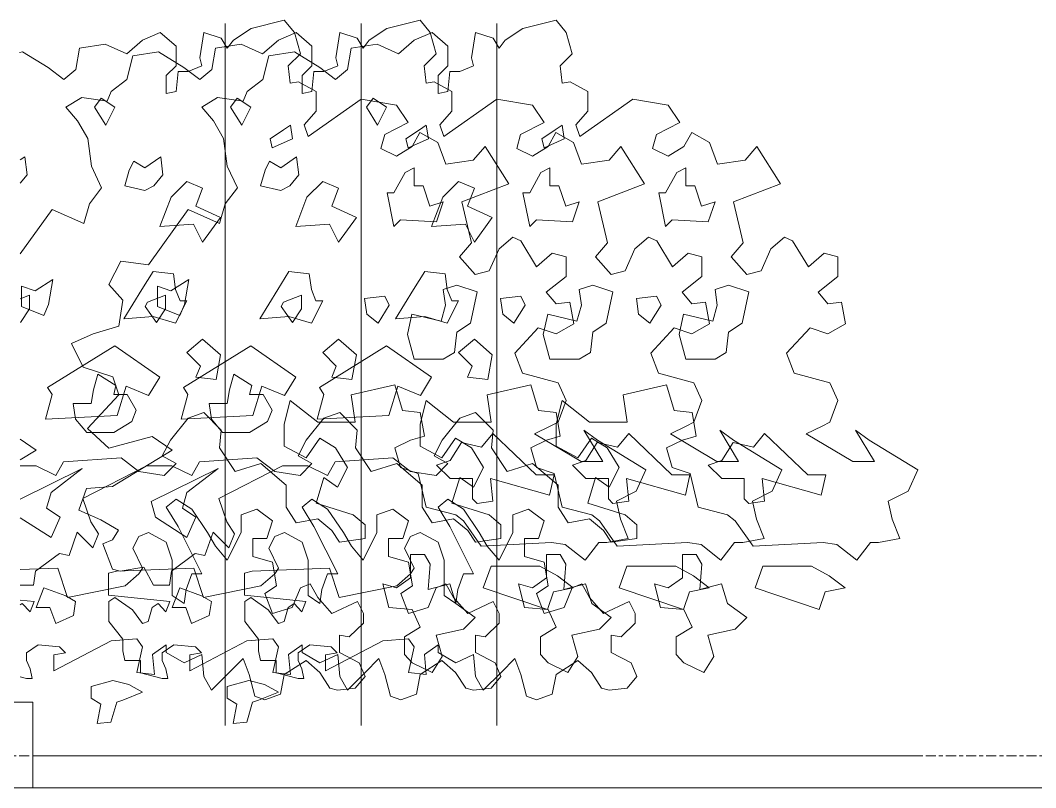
# Model space of a CAD drawing. Header units: millimetres. Extents: x -10599 to 108788, y -9455 to 93550.
# Drawn here: x 58443 to 60043, y 18550 to 19759 of the extents above; entities that cross this region are included whole.
import ezdxf

# ---------------------------------------------------------------- set-up
doc = ezdxf.new("R2010")
doc.units = ezdxf.units.MM
doc.linetypes.add('Centre', pattern=[31.75, 6.35, -4.7625, 15.875, -4.7625])
for name, color, linetype, lineweight in [('G-IMPT', 8, 'Continuous', 5), ('L-SITE', 91, 'Continuous', 5), ('NET THAY 1', 41, 'Continuous', 5), ('NET-THAY', 2, 'Continuous', 9), ('TRUC', 225, 'Continuous', 5)]:
    doc.layers.add(name, color=color, linetype=linetype, lineweight=lineweight)

# ---------------------------------------------------------------- blocks, each defined once
blk = doc.blocks.new('Railing - Railing-1506754-MẶT ĐỨNG 1-14')
at = {"layer": 'NET THAY 1'}
for p, q in [((41000.5, 18685), (58462.4, 18685)), ((58462.4, 18685), (58462.4, 18550))]:
    blk.add_line(p, q, dxfattribs=at)
blk = doc.blocks.new('CAY XANH 1 - new block_dwg_110_植栽_中_高木 - 落葉1_φ4000_H5500-1445069-IDEA-4th Storey - Detail-V121-MẶT ĐỨNG 1-14')
at = {"layer": 'G-IMPT'}
for p, q in [((58524.9, 18600), (58705.1, 18600)), ((58533.2, 18600), (58668.8, 18600)), ((58575.1, 18600), (58666.4, 18600)), ((58669, 18600), (58726.7, 18600)), ((58708, 18600), (58767, 18600)), ((58718.4, 18600), (58846.4, 18600)), ((58852, 18600), (58905.7, 18600)), ((58971.6, 18600), (58874.1, 18600)), ((59281.8, 18600), (59317.5, 18600)), ((59839.7, 18600), (59296.7, 18600)), ((59481.7, 18600), (59380.1, 18600)), ((59490, 18600), (59404.7, 18600)), ((59563, 18600), (59450.6, 18600)), ((59623.5, 18600), (59497.7, 18600)), ((59797.3, 18600), (59549.5, 18600)), ((59816.9, 18600), (59593.5, 18600)), ((59860.4, 18600), (59713.3, 18600))]:
    blk.add_line(p, q, dxfattribs=at)
at = {"layer": 'G-IMPT', "flags": 128}
for points in [[(58533.4, 18600), (58708.9, 18600), (58825.1, 18600), (58878.6, 18600)], [(58545.6, 18600), (58672.4, 18600), (58781.2, 18600), (58911.5, 18600), (59053.4, 18600), (58990.7, 18600), (58891.7, 18600), (58745.3, 18600)], [(58685, 18600), (58799, 18600), (58726.4, 18600), (58698.4, 18600), (58630.4, 18600)], [(58631.1, 18600), (58829.1, 18600), (58924.7, 18600), (59053.4, 18600), (59195.2, 18600), (59193.6, 18600)], [(58645.6, 18600), (58799, 18600), (58753.1, 18600)], [(58670.1, 18600), (58778.2, 18600), (58834.2, 18600)], [(58799, 18600), (58979.2, 18600), (58777.9, 18600), (58671, 18600)], [(58914.4, 18600), (58970.5, 18600), (59012.2, 18600), (58946.2, 18600), (58863.7, 18600), (58810.9, 18600), (58729.6, 18600)], [(58882.2, 18600), (58920.6, 18600), (58946.2, 18600), (58799, 18600)], [(58904.6, 18600), (58959.7, 18600), (58991.6, 18600)], [(58966.5, 18600), (59041.8, 18600), (58979.2, 18600), (58905.1, 18600)], [(59012.2, 18600), (59096.3, 18600), (58979.2, 18600)], [(58989.2, 18600), (59068.2, 18600), (59195.2, 18600), (59096.3, 18600)], [(59036.9, 18600), (59058.3, 18600), (59064.9, 18600), (59068.2, 18600)], [(59087.6, 18600), (59125.9, 18600), (59122.7, 18600), (59041.8, 18600)], [(59092.7, 18600), (59134.7, 18600), (59205.1, 18600), (59276.5, 18600)], [(59122.7, 18600), (59193.6, 18600), (59210.1, 18600), (59208.4, 18600)], [(59220.8, 18600), (59253.8, 18600), (59250.5, 18600), (59212.6, 18600), (59138.3, 18600)], [(59845.1, 18600), (59703.3, 18600), (59599.3, 18600), (59454.2, 18600), (59195.2, 18600), (59191.9, 18600), (59205.1, 18600), (59191.9, 18600)], [(59193.6, 18600), (59270.4, 18600), (59295.2, 18600), (59290.8, 18600)], [(59652.4, 18600), (59537.4, 18600), (59404.7, 18600), (59323.9, 18600), (59195.2, 18600), (59297.5, 18600), (59285.1, 18600)], [(59198.5, 18600), (59311.9, 18600), (59490, 18600), (59552.4, 18600)], [(59365.5, 18600), (59285.1, 18600), (59278.5, 18600), (59250.5, 18600)], [(59349, 18600), (59276.5, 18600), (59270.4, 18600)], [(59820.5, 18600), (59660.9, 18600), (59444.3, 18600), (59297.5, 18600)], [(59416.1, 18600), (59380.1, 18600), (59317.5, 18600)], [(59732.2, 18600), (59555.1, 18600), (59323.9, 18600), (59551.9, 18600), (59655.8, 18600), (59827.9, 18600)], [(59376.6, 18600), (59368.9, 18600), (59349, 18600), (59410.1, 18600), (59467.8, 18600)], [(59677.1, 18600), (59594.5, 18600), (59507.4, 18600), (59365.5, 18600), (59424.9, 18600)], [(59744.9, 18600), (59625.7, 18600), (59508.6, 18600), (59444.3, 18600)], [(59710.7, 18600), (59454.2, 18600), (59611.3, 18600)], [(59709.5, 18600), (59611.3, 18600), (59702, 18600), (59856, 18600)]]:
    blk.add_lwpolyline(points, dxfattribs=at)
blk = doc.blocks.new('CAY XANH 1 - new block_dwg-V122-MẶT ĐỨNG 1-14')
blk.add_blockref('CAY XANH 1 - new block_dwg_110_植栽_中_高木 - 落葉1_φ4000_H5500-1445069-IDEA-4th Storey - Detail-V121-MẶT ĐỨNG 1-14', (0, 0))
blk = doc.blocks.new('CAY XANH 1 - CAY XANH_dwg-V118-MẶT ĐỨNG 1-14')
at = {"layer": 'G-IMPT', "flags": 128}
for points in [[(41357.7, 18915.9), (41342.4, 18919.1), (41304.9, 18891.1), (41301.8, 18869.4), (41276.9, 18869.4), (41261.6, 18897.4), (41224.1, 18891.1), (41212, 18894.2), (41196.7, 18934.4), (41212, 18940.7), (41221.5, 18956), (41193.5, 18971.9), (41159.2, 18987.2), (41171.3, 19021.5), (41212, 19024.7), (41306, 19082), (41274.8, 19103.6), (41206.2, 19085.2), (41172.4, 19116.3), (41222, 19169.2), (41212.5, 19197.2), (41166, 19212.5), (41147.5, 19250), (41181.3, 19265.3), (41222, 19277.5), (41228.3, 19318.1), (41206.2, 19343), (41225.2, 19380), (41268.5, 19374.1), (41331.1, 19461.3), (41380.8, 19439.1), (41389.8, 19470.3), (41408.8, 19495.1), (41392.9, 19529.5), (41387.1, 19572.8), (41371.3, 19600.8), (41352.8, 19622.5), (41377.6, 19637.8), (41417.8, 19632), (41424.1, 19647.3), (41448.9, 19665.8), (41458.4, 19703.3), (41498.6, 19709.6), (41538.7, 19684.8), (41563.5, 19665.8), (41582.5, 19681.6), (41588.3, 19715.5), (41629, 19721.8), (41662.8, 19706.5), (41687.6, 19728.1), (41715.6, 19740.3), (41740.4, 19718.6), (41740.4, 19687.4), (41725.1, 19672.1), (41725.1, 19644.1), (41740.4, 19647.3), (41743.6, 19678.5), (41759.4, 19678.5), (41781.1, 19687.4), (41777.9, 19700.1), (41784.3, 19740.3), (41811.7, 19731.3), (41821.2, 19715.5), (41830.7, 19728.1), (41858.7, 19746.6), (41911, 19759.3), (41926.8, 19740.3), (41936.3, 19706.5), (41917.3, 19687.4), (41920.5, 19660), (41933.2, 19662.6), (41961.2, 19647.3), (41961.2, 19616.1), (41942.2, 19594.5), (41948.5, 19576), (42031.9, 19635.1), (42087.9, 19625.6), (42106.4, 19598.2), (42069.4, 19579.1), (42063.1, 19557.5), (42087.9, 19545.3), (42112.7, 19560.7), (42124.9, 19582.3), (42152.9, 19567), (42165.5, 19532.7), (42208.9, 19539), (42227.3, 19560.7), (42264.8, 19501.5), (42190.9, 19473), (42206.2, 19408.5), (42187.2, 19386.8), (42212, 19358.8), (42234.2, 19364.6), (42249.5, 19399), (42271.2, 19417.5), (42283.8, 19411.7), (42308.7, 19371), (42333.5, 19392.6), (42355.1, 19386.8), (42355.1, 19355.7), (42324, 19330.8), (42339.3, 19312.3), (42360.9, 19315), (42367.3, 19281.2), (42339.3, 19265.3), (42311.3, 19274.8), (42274.3, 19234.7), (42286.5, 19203.5), (42342.5, 19188.2), (42355.1, 19160.2), (42342.5, 19125.8), (42330.3, 19119.5), (42305.5, 19107.4), (42378.7, 19063.8), (42413, 19063.8), (42383.1, 19113.2), (42404.8, 19097.8), (42481.1, 19051.1), (42465.8, 19017.3), (42434.6, 19001.4), (42441, 18973.4), (42453.1, 18942.8), (42419.3, 18936.4), (42406.6, 18936.4), (42385, 18908.4), (42353.8, 18933.3), (42332.2, 18936.4), (42221.5, 18930.4), (42193.5, 18970.5), (42181.4, 18980), (42134.9, 18992.2), (42122.2, 19045), (42094.3, 19054.5), (42085.3, 19085.7), (42110.1, 19097.8), (42131.7, 19104.2), (42125.4, 19141.2), (42097.4, 19144.3), (42085.3, 19185), (42016.6, 19169.2), (42023, 19125.8), (41963.8, 19125.8), (41920.5, 19160.2), (41911, 19122.7), (41911, 19088.3), (41945.3, 19069.8), (41967, 19101), (41991.8, 19085.7), (42010.8, 19054.5), (41995, 19023.4), (41973.3, 19038.7), (41961.2, 18998.5), (42019.8, 18980), (42038.3, 18964.2), (42038.3, 18942.5), (41998.1, 18936.7), (41986, 18955.2), (41963.8, 18973.7), (41930, 18967.3), (41914.2, 18992.2), (41914.2, 19026.5), (41874, 19060.9), (41833.9, 19048.2), (41809.1, 19085.7), (41811.7, 19113.2), (41784.3, 19141.2), (41759.4, 19132.2), (41731.4, 19097.8), (41718.8, 19073), (41740.4, 19060.9), (41721.9, 19041.8), (41681.8, 19048.2), (41653.8, 19069.8), (41563.2, 19063.5), (41551, 19041.8), (41519.9, 19057.2), (41479.7, 19057.2), (41379.4, 19005.7), (41392.1, 18968.7), (41404.2, 18950.2), (41395.2, 18928), (41379.4, 18943.9), (41370.5, 18952.8)], [(41644, 19622.4), (41622.7, 19636.6), (41612.1, 19622.4), (41629.8, 19594)], [(41909.9, 19586.9), (41920.6, 19594), (41924.1, 19572.7), (41892.2, 19558.5), (41888.7, 19572.7)], [(41505.7, 19516), (41502.2, 19544.3), (41477.3, 19526.6), (41459.6, 19537.2), (41452.5, 19523), (41445.4, 19498.2), (41477.3, 19491.1), (41491.5, 19498.2)], [(42101.4, 19519.5), (42115.6, 19526.6), (42115.6, 19498.2), (42129.8, 19498.2), (42140.4, 19466.3), (42161.7, 19473.4), (42151, 19441.5), (42094.3, 19445), (42083.7, 19434.4), (42073, 19487.6), (42083.7, 19487.6)], [(41732.6, 19480.5), (41757.5, 19505.3), (41782.3, 19494.7), (41771.6, 19466.3), (41810.6, 19448.6), (41782.3, 19409.5), (41768.1, 19437.9), (41714.9, 19434.4)], [(41686.5, 19335), (41704.3, 19363.4), (41736.2, 19359.9), (41739.7, 19335), (41746.8, 19317.3), (41757.5, 19317.3), (41739.7, 19281.8), (41704.3, 19292.5), (41658.2, 19288.9)], [(41282.7, 19308.2), (41282.7, 19340.1), (41304, 19333), (41332.4, 19350.7), (41325.3, 19311.7), (41318.2, 19294)], [(42105, 19264.1), (42112, 19296), (42158.1, 19285.4), (42165.2, 19310.2), (42161.7, 19335), (42183, 19342.1), (42214.9, 19331.5), (42204.2, 19281.8), (42183, 19267.6), (42179.4, 19235.7), (42161.7, 19225.1), (42115.6, 19225.1)], [(41481.3, 19315.3), (41477.8, 19308.2), (41495.5, 19283.3), (41509.7, 19304.6), (41509.7, 19325.9)], [(42041.1, 19296), (42037.6, 19320.9), (42069.5, 19324.4), (42076.6, 19310.2), (42058.9, 19281.8)], [(41803.6, 19193.2), (41810.6, 19232.2), (41782.3, 19257), (41757.5, 19235.7), (41778.7, 19214.4), (41771.6, 19196.7)], [(41697.2, 19168.3), (41714.9, 19196.7), (41644, 19246.4), (41538, 19180.5), (41545.1, 19169.8), (41534.5, 19130.8), (41647.5, 19136.4), (41661.7, 19182.5)], [(41428.1, 19169.8), (41449.4, 19169.8), (41463.6, 19145), (41456.5, 19127.2), (41428.1, 19109.5), (41385.6, 19109.5), (41367.8, 19130.8), (41364.3, 19155.6), (41392.7, 19155.6), (41396.2, 19176.9), (41403.3, 19201.7), (41431.7, 19184)], [(42172.3, 19065.4), (42190.1, 19093.8), (42222, 19086.7), (42239.7, 19108), (42307.8, 19043.1), (42336.2, 19043.1), (42329.1, 19011.2), (42236.1, 19037.1), (42239.7, 19001.6), (42214.9, 18998), (42207.8, 19005.1), (42207.8, 19037.1), (42172.3, 19037.1), (42151, 19058.4)], [(41279.8, 18976.1), (41272.7, 19000.9), (41378.5, 19052.8), (41329.4, 19015.1), (41322.4, 18990.3), (41343.6, 18976.1), (41329.4, 18944.2)], [(41556.8, 18771.9), (41523, 18775), (41504.5, 18762.3), (41504.5, 18750.2), (41510.4, 18737.5), (41513.5, 18722.2), (41504.5, 18722.2), (41470.2, 18731.2), (41470.2, 18750.2), (41445.4, 18750.2), (41442.2, 18765.5), (41442.2, 18784), (41420.6, 18812), (41420.6, 18843.2), (41430.1, 18849.5), (41457.5, 18830.5), (41473.4, 18808.8), (41482.4, 18812), (41488.7, 18833.7), (41498.2, 18840), (41510.4, 18827.3), (41516.7, 18843.2), (41420.1, 18853.5), (41420.1, 18887.9), (41432.2, 18891.1), (41554.2, 18896), (41569.5, 18849.5), (41660.2, 18868), (41681.8, 18887), (41687.6, 18896), (41672.3, 18927.2), (41681.8, 18945.7), (41697.1, 18952), (41725.1, 18936.7), (41734.6, 18908.7), (41734.6, 18874.4), (41734.6, 18852.7), (41753.1, 18840), (41756.3, 18862.2), (41765.2, 18887), (41781.1, 18887), (41743.6, 18961.5), (41725.1, 18992.2), (41740.4, 19004.9), (41765.2, 18989), (41790.1, 18952), (41802.7, 18930.4), (41821.2, 18908.7), (41842.9, 18952), (41842.9, 18980), (41867.7, 18989), (41892.5, 18970.5), (41883.5, 18942.5), (41861.4, 18942.5), (41861.4, 18914.5), (41892.5, 18905.5), (41898.9, 18868), (41880.4, 18855.9), (41892.5, 18824.7), (41923.7, 18834.2), (41936.3, 18864.9), (41951.7, 18871.2), (41963.8, 18849.5), (41986, 18824.7), (42026.1, 18843.2), (42035.6, 18824.7), (42035.6, 18809.4), (42013.5, 18787.7), (41998.1, 18790.4), (41998.1, 18762.9), (42029.3, 18747), (42038.3, 18725.4), (42023, 18706.9), (41995, 18703.7), (41982.8, 18706.9), (41967, 18731.7), (41945.3, 18750.2), (41911, 18728.5), (41905.2, 18697.4), (41880.4, 18688.4), (41864.5, 18694.2), (41855.5, 18728.5), (41846, 18753.4), (41824.4, 18731.7), (41796.4, 18703.7), (41784.3, 18725.4), (41781.1, 18759.7), (41753.1, 18747), (41725.1, 18762.9), (41725.1, 18775), (41703.5, 18759.7), (41706.6, 18728.5), (41678.6, 18731.7), (41687.6, 18771.9), (41678.6, 18784.6), (41638, 18781.4), (41547.9, 18734.3), (41547.9, 18759.2), (41566.3, 18762.3)], [(42140.7, 18902.4), (42131.7, 18917.7), (42110.1, 18917.7), (42110.1, 18880.7), (42087.9, 18864.9), (42066.3, 18871.2), (42075.8, 18834.2), (42112.7, 18831), (42125.4, 18803), (42100.6, 18787.7), (42100.6, 18759.7), (42112.7, 18747), (42143.9, 18731.7), (42159.7, 18756.5), (42150.2, 18790.4), (42193.5, 18799.9), (42212, 18818.4), (42181.4, 18840), (42171.9, 18871.2), (42137.6, 18862.2)], [(42313.7, 18898.9), (42236.8, 18899.2), (42224.7, 18864.9), (42325.8, 18830.8), (42335.4, 18858.8), (42366.5, 18865.1), (42341.7, 18883.6)], [(41352.5, 18852.2), (41318.1, 18864.8), (41306, 18833.7), (41327.6, 18833.7), (41336.6, 18808.8), (41364.6, 18821.5), (41367.8, 18843.2)], [(41451.7, 18712.7), (41426.9, 18719), (41392.6, 18709.5), (41392.6, 18691), (41407.9, 18681.5), (41402.1, 18650.9), (41423.7, 18653.5), (41432.7, 18684.7), (41442.2, 18687.9), (41473.4, 18700.5)]]:
    blk.add_lwpolyline(points, close=True, dxfattribs=at)
blk = doc.blocks.new('CAY XANH 1 - CAY XANH_dwg-V123-MẶT ĐỨNG 1-14')
at = {"layer": 'G-IMPT'}
for p, q in [((59193.8, 19483), (59193.8, 19514.9)), ((59193.8, 19221.1), (59193.8, 19260.1)), ((59193.8, 18899.2), (59193.8, 18914.4))]:
    blk.add_line(p, q, dxfattribs=at)
at = {"layer": 'G-IMPT', "flags": 128}
for points in [[(59193.8, 19673.5), (59193.8, 19682.4), (59193.8, 19695.1), (59193.8, 19735.2), (59193.8, 19726.2), (59193.8, 19710.4), (59193.8, 19723), (59193.8, 19741.5), (59193.8, 19754.1), (59193.8, 19735.2), (59193.8, 19701.4), (59193.8, 19682.4), (59193.8, 19655), (59193.8, 19657.7), (59193.8, 19642.4), (59193.8, 19611.3), (59193.8, 19589.7), (59193.8, 19571.2), (59193.8, 19630.3), (59193.8, 19620.8), (59193.8, 19593.4), (59193.8, 19574.4), (59193.8, 19552.8), (59193.8, 19540.6), (59193.8, 19555.9), (59193.8, 19577.5), (59193.8, 19562.3), (59193.8, 19528), (59193.8, 19534.3), (59193.8, 19555.9), (59193.8, 19496.9), (59193.8, 19468.4), (59193.8, 19404.1), (59193.8, 19382.5), (59193.8, 19354.6), (59193.8, 19360.4), (59193.8, 19394.6), (59193.8, 19413.1), (59193.8, 19407.3), (59193.8, 19366.7), (59193.8, 19388.3), (59193.8, 19382.5), (59193.8, 19351.4), (59193.8, 19326.6), (59193.8, 19308.2), (59193.8, 19310.8), (59193.8, 19277.1), (59193.8, 19261.3), (59193.8, 19270.8), (59193.8, 19230.7), (59193.8, 19199.6), (59193.8, 19184.3), (59193.8, 19156.4), (59193.8, 19122.1), (59193.8, 19115.8), (59193.8, 19103.7), (59193.8, 19060.2)], [(59193.8, 18866.3), (59193.8, 18894.2), (59193.8, 18887.9), (59193.8, 18891), (59193.8, 18931.1), (59193.8, 18937.4), (59193.8, 18952.7), (59193.8, 18968.5), (59193.8, 18983.8), (59193.8, 19018.1), (59193.8, 19021.2), (59193.8, 19078.4), (59193.8, 19100), (59193.8, 19081.5), (59193.8, 19112.6), (59193.8, 19165.3), (59193.8, 19193.3), (59193.8, 19208.6), (59193.8, 19246), (59193.8, 19261.3), (59193.8, 19273.4), (59193.8, 19314), (59193.8, 19338.8), (59193.8, 19375.6), (59193.8, 19369.9), (59193.8, 19456.8), (59193.8, 19434.7), (59193.8, 19465.8), (59193.8, 19490.6), (59193.8, 19524.8), (59193.8, 19568.1), (59193.8, 19596), (59193.8, 19617.6), (59193.8, 19632.9), (59193.8, 19627.1), (59193.8, 19642.4), (59193.8, 19660.8), (59193.8, 19698.3), (59193.8, 19704.6), (59193.8, 19679.8), (59193.8, 19660.8), (59193.8, 19676.6), (59193.8, 19710.4), (59193.8, 19716.7), (59193.8, 19701.4), (59193.8, 19723), (59193.8, 19735.2), (59193.8, 19713.5), (59193.8, 19682.4), (59193.8, 19667.2), (59193.8, 19639.2), (59193.8, 19642.4), (59193.8, 19673.5)], [(59193.8, 19514.9), (59193.8, 19522), (59193.8, 19493.6)], [(59193.8, 19493.6), (59193.8, 19461.8), (59193.8, 19468.9), (59193.8, 19437), (59193.8, 19440.6), (59193.8, 19429.9), (59193.8, 19483)], [(59193.8, 19330.8), (59193.8, 19359.2), (59193.8, 19355.6), (59193.8, 19330.8), (59193.8, 19313.1)], [(59193.8, 19260.1), (59193.8, 19291.9), (59193.8, 19281.3), (59193.8, 19306.1), (59193.8, 19330.8), (59193.8, 19337.9), (59193.8, 19327.3), (59193.8, 19277.8), (59193.8, 19263.6), (59193.8, 19231.7), (59193.8, 19221.1)], [(59193.8, 19313.1), (59193.8, 19277.8), (59193.8, 19288.4), (59193.8, 19284.8), (59193.8, 19330.8)], [(59193.8, 19151.8), (59193.8, 19173.1), (59193.8, 19197.8), (59193.8, 19180.1), (59193.8, 19166)], [(59193.8, 18933.1), (59193.8, 18905.2), (59193.8, 18930), (59193.8, 18933.1), (59193.8, 18927.1), (59193.8, 18967.2), (59193.8, 18976.6), (59193.8, 18988.8), (59193.8, 19041.5), (59193.8, 19051), (59193.8, 19082.1), (59193.8, 19094.2), (59193.8, 19100.5), (59193.8, 19137.4), (59193.8, 19140.6), (59193.8, 19181.2), (59193.8, 19165.3), (59193.8, 19122.1)], [(59193.8, 19166), (59193.8, 19141.2), (59193.8, 19123.5), (59193.8, 19105.8)], [(59193.8, 19122.1), (59193.8, 19156.4), (59193.8, 19119), (59193.8, 19084.7), (59193.8, 19066.2), (59193.8, 19097.3), (59193.8, 19082.1), (59193.8, 19051), (59193.8, 19019.9), (59193.8, 19035.1), (59193.8, 18995.1), (59193.8, 18976.6), (59193.8, 18960.8), (59193.8, 18939.2), (59193.8, 18933.4), (59193.8, 18951.9), (59193.8, 18970.3), (59193.8, 18964), (59193.8, 18988.8), (59193.8, 19023), (59193.8, 19057.3), (59193.8, 19044.6), (59193.8, 19082.1), (59193.8, 19109.5), (59193.8, 19137.4), (59193.8, 19128.4), (59193.8, 19094.2), (59193.8, 19069.4), (59193.8, 19057.3), (59193.8, 19038.3), (59193.8, 19044.6), (59193.8, 19066.2), (59193.8, 19059.9), (59193.8, 19038.3), (59193.8, 19053.6)], [(59193.8, 19105.8), (59193.8, 19127.1), (59193.8, 19151.8)], [(59193.8, 19060.2), (59193.8, 19109.5), (59193.8, 19094.2), (59193.8, 19047.5), (59193.8, 19013.8), (59193.8, 18998), (59193.8, 18970), (59193.8, 18939.5), (59193.8, 18933.1)], [(59193.8, 19061.9), (59193.8, 19090.2), (59193.8, 19083.1), (59193.8, 19104.3), (59193.8, 19039.6)], [(59193.8, 19033.5), (59193.8, 19054.8), (59193.8, 19061.9)], [(59193.8, 19053.6), (59193.8, 19002.3), (59193.8, 18965.4), (59193.8, 18946.9), (59193.8, 18924.8), (59193.8, 18940.6), (59193.8, 18949.4), (59193.8, 18912.6)], [(59193.8, 19039.6), (59193.8, 19007.8), (59193.8, 19033.5), (59193.8, 18998.2), (59193.8, 18994.6), (59193.8, 19001.7), (59193.8, 19033.5)], [(59193.8, 18883.9), (59193.8, 18958.2), (59193.8, 18988.8), (59193.8, 19001.4), (59193.8, 18985.6), (59193.8, 18948.7), (59193.8, 18927.1), (59193.8, 18905.5), (59193.8, 18948.7), (59193.8, 18976.6), (59193.8, 18985.6), (59193.8, 18967.2), (59193.8, 18939.2)], [(59193.8, 18747.3), (59193.8, 18762.6), (59193.8, 18781.1), (59193.8, 18809), (59193.8, 18840.1), (59193.8, 18846.4), (59193.8, 18827.5), (59193.8, 18805.8), (59193.8, 18809), (59193.8, 18830.6), (59193.8, 18836.9), (59193.8, 18824.3), (59193.8, 18840.1), (59193.8, 18850.4), (59193.8, 18884.7), (59193.8, 18887.9), (59193.8, 18892.8), (59193.8, 18846.4), (59193.8, 18864.9), (59193.8, 18883.9), (59193.8, 18892.8), (59193.8, 18923.9), (59193.8, 18942.4), (59193.8, 18948.7), (59193.8, 18933.4), (59193.8, 18905.5), (59193.8, 18871.2), (59193.8, 18849.6), (59193.8, 18837), (59193.8, 18859.1), (59193.8, 18883.9)], [(59193.8, 18939.2), (59193.8, 18911.3), (59193.8, 18902.3), (59193.8, 18864.9), (59193.8, 18852.8), (59193.8, 18821.7), (59193.8, 18831.2), (59193.8, 18861.7), (59193.8, 18868.1), (59193.8, 18846.4), (59193.8, 18821.7), (59193.8, 18840.1), (59193.8, 18821.7), (59193.8, 18806.4), (59193.8, 18784.8), (59193.8, 18787.4), (59193.8, 18760), (59193.8, 18744.2), (59193.8, 18722.6), (59193.8, 18704.1), (59193.8, 18701), (59193.8, 18704.1), (59193.8, 18728.9), (59193.8, 18747.3), (59193.8, 18725.7), (59193.8, 18694.6), (59193.8, 18685.7), (59193.8, 18691.5), (59193.8, 18725.7), (59193.8, 18750.5), (59193.8, 18728.9), (59193.8, 18701), (59193.8, 18722.6), (59193.8, 18756.8), (59193.8, 18744.2), (59193.8, 18760), (59193.8, 18772.1), (59193.8, 18756.8), (59193.8, 18725.7), (59193.8, 18728.9), (59193.8, 18769), (59193.8, 18781.6), (59193.8, 18778.4), (59193.8, 18731.5), (59193.8, 18756.3), (59193.8, 18759.5), (59193.8, 18768.9)], [(59193.8, 18912.6), (59193.8, 18915.8), (59193.8, 18887.9), (59193.8, 18866.3)], [(59193.8, 18914.4), (59193.8, 18877.5), (59193.8, 18861.7), (59193.8, 18868.1), (59193.8, 18831.2), (59193.8, 18828), (59193.8, 18800.1), (59193.8, 18784.8), (59193.8, 18756.8), (59193.8, 18744.2), (59193.8, 18728.9), (59193.8, 18753.7), (59193.8, 18787.4), (59193.8, 18796.9), (59193.8, 18815.3), (59193.8, 18837), (59193.8, 18868.1), (59193.8, 18859.1), (59193.8, 18899.2)], [(59193.8, 18849.1), (59193.8, 18861.7), (59193.8, 18830.6)], [(59193.8, 18830.6), (59193.8, 18805.8), (59193.8, 18818.5), (59193.8, 18840.1), (59193.8, 18849.1)], [(59193.8, 18768.9), (59193.8, 18772.1), (59193.8, 18759.5), (59193.8, 18747.3), (59193.8, 18734.7), (59193.8, 18719.4)], [(59193.8, 18719.4), (59193.8, 18728.4), (59193.8, 18747.3)]]:
    blk.add_lwpolyline(points, dxfattribs=at)
for points in [[(59193.8, 19617.5), (59193.8, 19631.7), (59193.8, 19617.5), (59193.8, 19589.2)], [(59193.8, 19582.1), (59193.8, 19589.2), (59193.8, 19568), (59193.8, 19553.8), (59193.8, 19568)], [(59193.8, 19511.3), (59193.8, 19539.7), (59193.8, 19522), (59193.8, 19532.6), (59193.8, 19518.4), (59193.8, 19493.6), (59193.8, 19486.6), (59193.8, 19493.6)], [(59193.8, 19475.9), (59193.8, 19500.7), (59193.8, 19490.1), (59193.8, 19461.8), (59193.8, 19444.1), (59193.8, 19405.2), (59193.8, 19433.5), (59193.8, 19429.9)], [(59193.8, 19304), (59193.8, 19335.9), (59193.8, 19328.8), (59193.8, 19346.5), (59193.8, 19307.6), (59193.8, 19289.9)], [(59193.8, 19311.1), (59193.8, 19304), (59193.8, 19279.2), (59193.8, 19300.5), (59193.8, 19321.7)], [(59193.8, 19291.9), (59193.8, 19316.7), (59193.8, 19320.2), (59193.8, 19306.1), (59193.8, 19277.8)], [(59193.8, 19189.3), (59193.8, 19228.2), (59193.8, 19253), (59193.8, 19231.7), (59193.8, 19210.5), (59193.8, 19192.8)], [(59193.8, 19164.5), (59193.8, 19192.8), (59193.8, 19242.4), (59193.8, 19176.6), (59193.8, 19166), (59193.8, 19127.1), (59193.8, 19132.6), (59193.8, 19178.7)], [(59193.8, 18972.7), (59193.8, 18997.5), (59193.8, 19049.2), (59193.8, 19011.6), (59193.8, 18986.9), (59193.8, 18972.7), (59193.8, 18940.9)], [(59193.8, 18895.7), (59193.8, 18896), (59193.8, 18861.7), (59193.8, 18827.7), (59193.8, 18855.7), (59193.8, 18862), (59193.8, 18880.4)], [(59193.8, 18709.9), (59193.8, 18716.2), (59193.8, 18706.7), (59193.8, 18688.3), (59193.8, 18678.8), (59193.8, 18648.2), (59193.8, 18650.9), (59193.8, 18682), (59193.8, 18685.1), (59193.8, 18697.8)]]:
    blk.add_lwpolyline(points, close=True, dxfattribs=at)
blk = doc.blocks.new('CAY XANH 1 - CAY XANH 1-V124-MẶT ĐỨNG 1-14')
for name, p in [('CAY XANH 1 - CAY XANH_dwg-V118-MẶT ĐỨNG 1-14', (17375.8, 0)), ('CAY XANH 1 - CAY XANH_dwg-V123-MẶT ĐỨNG 1-14', (0, 0)), ('CAY XANH 1 - new block_dwg-V122-MẶT ĐỨNG 1-14', (0, 0))]:
    blk.add_blockref(name, p)
blk = doc.blocks.new('CAY XANH 1 - new block_dwg_110_植栽_中_高木 - 落葉1_φ4000_H5500-1445069-IDEA-4th Storey - Detail-V149-MẶT ĐỨNG 1-14')
at = {"layer": 'G-IMPT'}
for p, q in [((58462.4, 18600), (58512.5, 18600)), ((58462.4, 18600), (58491, 18600)), ((58493.9, 18600), (58552.9, 18600)), ((58504.2, 18600), (58632.3, 18600)), ((58637.9, 18600), (58691.6, 18600)), ((58757.5, 18600), (58660, 18600)), ((59067.7, 18600), (59103.3, 18600)), ((59625.6, 18600), (59082.6, 18600)), ((59267.6, 18600), (59166, 18600)), ((59275.8, 18600), (59190.6, 18600)), ((59348.8, 18600), (59236.4, 18600)), ((59409.4, 18600), (59283.6, 18600)), ((59583.2, 18600), (59335.4, 18600)), ((59602.8, 18600), (59379.3, 18600)), ((59646.3, 18600), (59499.1, 18600))]:
    blk.add_line(p, q, dxfattribs=at)
at = {"layer": 'G-IMPT', "flags": 128}
for points in [[(58462.4, 18600), (58494.8, 18600), (58610.9, 18600), (58664.4, 18600)], [(58462.4, 18600), (58564, 18600), (58620.1, 18600)], [(58462.4, 18600), (58584.8, 18600), (58538.9, 18600)], [(58470.9, 18600), (58584.8, 18600), (58512.3, 18600), (58484.2, 18600), (58462.4, 18600)], [(58462.4, 18600), (58567.1, 18600), (58697.4, 18600), (58839.3, 18600), (58776.6, 18600), (58677.6, 18600), (58531.2, 18600)], [(58584.8, 18600), (58765, 18600), (58563.8, 18600), (58462.4, 18600)], [(58462.4, 18600), (58614.9, 18600), (58710.6, 18600), (58839.3, 18600), (58981.1, 18600), (58979.5, 18600)], [(58700.3, 18600), (58756.4, 18600), (58798, 18600), (58732, 18600), (58649.6, 18600), (58596.8, 18600), (58515.5, 18600)], [(58668.1, 18600), (58706.5, 18600), (58732, 18600), (58584.8, 18600)], [(58690.5, 18600), (58745.6, 18600), (58777.4, 18600)], [(58752.4, 18600), (58827.7, 18600), (58765, 18600), (58690.9, 18600)], [(58798, 18600), (58882.1, 18600), (58765, 18600)], [(58775.1, 18600), (58854.1, 18600), (58981.1, 18600), (58882.1, 18600)], [(58822.8, 18600), (58844.2, 18600), (58850.8, 18600), (58854.1, 18600)], [(58873.5, 18600), (58911.7, 18600), (58908.5, 18600), (58827.7, 18600)], [(58878.5, 18600), (58920.5, 18600), (58991, 18600), (59062.3, 18600)], [(58908.5, 18600), (58979.5, 18600), (58996, 18600), (58994.3, 18600)], [(59006.7, 18600), (59039.7, 18600), (59036.4, 18600), (58998.4, 18600), (58924.2, 18600)], [(59631, 18600), (59489.1, 18600), (59385.2, 18600), (59240.1, 18600), (58981.1, 18600), (58977.8, 18600), (58991, 18600), (58977.8, 18600)], [(58979.4, 18600), (59056.3, 18600), (59081.1, 18600), (59076.6, 18600)], [(59438.3, 18600), (59323.3, 18600), (59190.6, 18600), (59109.8, 18600), (58981.1, 18600), (59083.4, 18600), (59071, 18600)], [(58984.4, 18600), (59097.8, 18600), (59275.8, 18600), (59338.2, 18600)], [(59151.4, 18600), (59071, 18600), (59064.4, 18600), (59036.4, 18600)], [(59134.9, 18600), (59062.3, 18600), (59056.3, 18600)], [(59606.4, 18600), (59446.7, 18600), (59230.2, 18600), (59083.4, 18600)], [(59202, 18600), (59166, 18600), (59103.3, 18600)], [(59518.1, 18600), (59341, 18600), (59109.8, 18600), (59337.8, 18600), (59441.7, 18600), (59613.7, 18600)], [(59162.4, 18600), (59154.8, 18600), (59134.9, 18600), (59195.9, 18600), (59253.7, 18600)], [(59463, 18600), (59380.4, 18600), (59293.3, 18600), (59151.4, 18600), (59210.8, 18600)], [(59530.8, 18600), (59411.6, 18600), (59294.5, 18600), (59230.2, 18600)], [(59496.6, 18600), (59240.1, 18600), (59397.2, 18600)], [(59495.4, 18600), (59397.2, 18600), (59487.9, 18600), (59641.9, 18600)]]:
    blk.add_lwpolyline(points, dxfattribs=at)
blk = doc.blocks.new('CAY XANH 1 - new block_dwg-V150-MẶT ĐỨNG 1-14')
blk.add_blockref('CAY XANH 1 - new block_dwg_110_植栽_中_高木 - 落葉1_φ4000_H5500-1445069-IDEA-4th Storey - Detail-V149-MẶT ĐỨNG 1-14', (0, 0))
blk = doc.blocks.new('CAY XANH 1 - CAY XANH_dwg-V151-MẶT ĐỨNG 1-14')
at = {"layer": 'G-IMPT', "flags": 128}
for points in [[(58442.5, 19391.4), (58492.8, 19461.3), (58542.4, 19439.1), (58551.4, 19470.3), (58570.4, 19495.1), (58554.6, 19529.5), (58548.8, 19572.8), (58532.9, 19600.8), (58514.5, 19622.5), (58539.3, 19637.8), (58579.4, 19632), (58585.7, 19647.3), (58610.6, 19665.8), (58620.1, 19703.3), (58660.2, 19709.6), (58700.3, 19684.8), (58725.2, 19665.8), (58744.2, 19681.6), (58750, 19715.5), (58790.7, 19721.8), (58824.4, 19706.5), (58849.3, 19728.1), (58877.3, 19740.3), (58902.1, 19718.6), (58902.1, 19687.4), (58886.8, 19672.1), (58886.8, 19644.1), (58902.1, 19647.3), (58905.2, 19678.5), (58921.1, 19678.5), (58942.7, 19687.4), (58939.6, 19700.1), (58945.9, 19740.3), (58973.4, 19731.3), (58982.9, 19715.5), (58992.4, 19728.1), (59020.4, 19746.6), (59072.7, 19759.3), (59088.5, 19740.3), (59098, 19706.5), (59079, 19687.4), (59082.2, 19660), (59094.8, 19662.6), (59122.8, 19647.3), (59122.8, 19616.1), (59103.8, 19594.5), (59110.2, 19576), (59193.6, 19635.1), (59249.6, 19625.6), (59268.1, 19598.2), (59231.1, 19579.1), (59224.8, 19557.5), (59249.6, 19545.3), (59274.4, 19560.7), (59286.5, 19582.3), (59314.5, 19567), (59327.2, 19532.7), (59370.5, 19539), (59389, 19560.7), (59426.5, 19501.5), (59352.6, 19473), (59367.9, 19408.5), (59348.9, 19386.8), (59373.7, 19358.8), (59395.9, 19364.6), (59411.2, 19399), (59432.8, 19417.5), (59445.5, 19411.7), (59470.3, 19371), (59495.1, 19392.6), (59516.8, 19386.8), (59516.8, 19355.7), (59485.6, 19330.8), (59500.9, 19312.3), (59522.6, 19315), (59528.9, 19281.2), (59500.9, 19265.3), (59473, 19274.8), (59436, 19234.7), (59448.1, 19203.5), (59504.1, 19188.2), (59516.8, 19160.2), (59504.1, 19125.8), (59492, 19119.5), (59467.2, 19107.4), (59540.3, 19063.8), (59574.6, 19063.8), (59544.8, 19113.2), (59566.4, 19097.8), (59642.8, 19051.1), (59627.4, 19017.3), (59596.3, 19001.4), (59602.6, 18973.4), (59614.8, 18942.8), (59581, 18936.4), (59568.3, 18936.4), (59546.6, 18908.4), (59515.5, 18933.3), (59493.8, 18936.4), (59383.2, 18930.4), (59355.2, 18970.5), (59343, 18980), (59296.6, 18992.2), (59283.9, 19045), (59255.9, 19054.5), (59246.9, 19085.7), (59271.8, 19097.8), (59293.4, 19104.2), (59287.1, 19141.2), (59259.1, 19144.3), (59246.9, 19185), (59178.3, 19169.2), (59184.6, 19125.8), (59125.5, 19125.8), (59082.2, 19160.2), (59072.7, 19122.7), (59072.7, 19088.3), (59107, 19069.8), (59128.6, 19101), (59153.5, 19085.7), (59172.5, 19054.5), (59156.6, 19023.4), (59135, 19038.7), (59122.8, 18998.5), (59181.4, 18980), (59199.9, 18964.2), (59199.9, 18942.5), (59159.8, 18936.7), (59147.6, 18955.2), (59125.5, 18973.7), (59091.7, 18967.3), (59075.8, 18992.2), (59075.8, 19026.5), (59035.7, 19060.9), (58995.6, 19048.2), (58970.7, 19085.7), (58973.4, 19113.2), (58945.9, 19141.2), (58921.1, 19132.2), (58893.1, 19097.8), (58880.4, 19073), (58902.1, 19060.9), (58883.6, 19041.8), (58843.5, 19048.2), (58815.5, 19069.8), (58724.8, 19063.5), (58712.7, 19041.8), (58681.5, 19057.2), (58641.4, 19057.2), (58541.1, 19005.7), (58553.7, 18968.7), (58565.9, 18950.2), (58556.9, 18928), (58541.1, 18943.9), (58532.2, 18952.8), (58519.4, 18915.9)], [(58442.5, 19066.7), (58467.6, 19082), (58442.5, 19099.4)], [(58442.5, 19004.9), (58540.1, 19052.8), (58491.1, 19015.1), (58484, 18990.3), (58505.3, 18976.1), (58491.1, 18944.2), (58442.5, 18975.4)], [(58519.4, 18915.9), (58504.1, 18919.1), (58466.6, 18891.1), (58463.4, 18869.4), (58442.5, 18869.4)]]:
    blk.add_lwpolyline(points, dxfattribs=at)
for points in [[(58805.7, 19622.4), (58784.4, 19636.6), (58773.7, 19622.4), (58791.5, 19594)], [(59071.6, 19586.9), (59082.2, 19594), (59085.8, 19572.7), (59053.9, 19558.5), (59050.3, 19572.7)], [(58667.4, 19516), (58663.8, 19544.3), (58639, 19526.6), (58621.3, 19537.2), (58614.2, 19523), (58607.1, 19498.2), (58639, 19491.1), (58653.2, 19498.2)], [(59263.1, 19519.5), (59277.2, 19526.6), (59277.2, 19498.2), (59291.4, 19498.2), (59302.1, 19466.3), (59323.3, 19473.4), (59312.7, 19441.5), (59256, 19445), (59245.3, 19434.4), (59234.7, 19487.6), (59245.3, 19487.6)], [(58894.3, 19480.5), (58919.1, 19505.3), (58943.9, 19494.7), (58933.3, 19466.3), (58972.3, 19448.6), (58943.9, 19409.5), (58929.8, 19437.9), (58876.6, 19434.4)], [(58848.2, 19335), (58865.9, 19363.4), (58897.8, 19359.9), (58901.4, 19335), (58908.5, 19317.3), (58919.1, 19317.3), (58901.4, 19281.8), (58865.9, 19292.5), (58819.8, 19288.9)], [(58444.4, 19308.2), (58444.4, 19340.1), (58465.7, 19333), (58494, 19350.7), (58486.9, 19311.7), (58479.8, 19294)], [(59266.6, 19264.1), (59273.7, 19296), (59319.8, 19285.4), (59326.9, 19310.2), (59323.3, 19335), (59344.6, 19342.1), (59376.5, 19331.5), (59365.9, 19281.8), (59344.6, 19267.6), (59341.1, 19235.7), (59323.3, 19225.1), (59277.2, 19225.1)], [(58643, 19315.3), (58639.4, 19308.2), (58657.1, 19283.3), (58671.3, 19304.6), (58671.3, 19325.9)], [(59202.8, 19296), (59199.2, 19320.9), (59231.2, 19324.4), (59238.2, 19310.2), (59220.5, 19281.8)], [(58965.2, 19193.2), (58972.3, 19232.2), (58943.9, 19257), (58919.1, 19235.7), (58940.4, 19214.4), (58933.3, 19196.7)], [(58858.8, 19168.3), (58876.6, 19196.7), (58805.7, 19246.4), (58699.7, 19180.5), (58706.8, 19169.8), (58696.1, 19130.8), (58809.2, 19136.4), (58823.4, 19182.5)], [(58589.8, 19169.8), (58611, 19169.8), (58625.2, 19145), (58618.1, 19127.2), (58589.8, 19109.5), (58547.2, 19109.5), (58529.5, 19130.8), (58525.9, 19155.6), (58554.3, 19155.6), (58557.9, 19176.9), (58564.9, 19201.7), (58593.3, 19184)], [(59334, 19065.4), (59351.7, 19093.8), (59383.6, 19086.7), (59401.4, 19108), (59469.5, 19043.1), (59497.8, 19043.1), (59490.7, 19011.2), (59397.8, 19037.1), (59401.4, 19001.6), (59376.5, 18998), (59369.4, 19005.1), (59369.4, 19037.1), (59334, 19037.1), (59312.7, 19058.4)], [(58718.5, 18771.9), (58684.7, 18775), (58666.2, 18762.3), (58666.2, 18750.2), (58672, 18737.5), (58675.2, 18722.2), (58666.2, 18722.2), (58631.9, 18731.2), (58631.9, 18750.2), (58607.1, 18750.2), (58603.9, 18765.5), (58603.9, 18784), (58582.2, 18812), (58582.2, 18843.2), (58591.7, 18849.5), (58619.2, 18830.5), (58635, 18808.8), (58644, 18812), (58650.4, 18833.7), (58659.9, 18840), (58672, 18827.3), (58678.3, 18843.2), (58581.7, 18853.5), (58581.7, 18887.9), (58593.9, 18891.1), (58715.8, 18896), (58731.2, 18849.5), (58821.8, 18868), (58843.5, 18887), (58849.3, 18896), (58834, 18927.2), (58843.5, 18945.7), (58858.8, 18952), (58886.8, 18936.7), (58896.3, 18908.7), (58896.3, 18874.4), (58896.3, 18852.7), (58914.8, 18840), (58917.9, 18862.2), (58926.9, 18887), (58942.7, 18887), (58905.2, 18961.5), (58886.8, 18992.2), (58902.1, 19004.9), (58926.9, 18989), (58951.7, 18952), (58964.4, 18930.4), (58982.9, 18908.7), (59004.5, 18952), (59004.5, 18980), (59029.4, 18989), (59054.2, 18970.5), (59045.2, 18942.5), (59023, 18942.5), (59023, 18914.5), (59054.2, 18905.5), (59060.5, 18868), (59042, 18855.9), (59054.2, 18824.7), (59085.3, 18834.2), (59098, 18864.9), (59113.3, 18871.2), (59125.5, 18849.5), (59147.6, 18824.7), (59187.8, 18843.2), (59197.3, 18824.7), (59197.3, 18809.4), (59175.1, 18787.7), (59159.8, 18790.4), (59159.8, 18762.9), (59191, 18747), (59199.9, 18725.4), (59184.6, 18706.9), (59156.6, 18703.7), (59144.5, 18706.9), (59128.6, 18731.7), (59107, 18750.2), (59072.7, 18728.5), (59066.8, 18697.4), (59042, 18688.4), (59026.2, 18694.2), (59017.2, 18728.5), (59007.7, 18753.4), (58986, 18731.7), (58958.1, 18703.7), (58945.9, 18725.4), (58942.7, 18759.7), (58914.8, 18747), (58886.8, 18762.9), (58886.8, 18775), (58865.1, 18759.7), (58868.3, 18728.5), (58840.3, 18731.7), (58849.3, 18771.9), (58840.3, 18784.6), (58799.6, 18781.4), (58709.5, 18734.3), (58709.5, 18759.2), (58728, 18762.3)], [(59302.4, 18902.4), (59293.4, 18917.7), (59271.8, 18917.7), (59271.8, 18880.7), (59249.6, 18864.9), (59227.9, 18871.2), (59237.4, 18834.2), (59274.4, 18831), (59287.1, 18803), (59262.2, 18787.7), (59262.2, 18759.7), (59274.4, 18747), (59305.6, 18731.7), (59321.4, 18756.5), (59311.9, 18790.4), (59355.2, 18799.9), (59373.7, 18818.4), (59343, 18840), (59333.5, 18871.2), (59299.2, 18862.2)], [(59475.4, 18898.9), (59398.5, 18899.2), (59386.4, 18864.9), (59487.5, 18830.8), (59497, 18858.8), (59528.2, 18865.1), (59503.3, 18883.6)], [(58514.1, 18852.2), (58479.8, 18864.8), (58467.6, 18833.7), (58489.3, 18833.7), (58498.3, 18808.8), (58526.3, 18821.5), (58529.4, 18843.2)], [(58613.4, 18712.7), (58588.6, 18719), (58554.2, 18709.5), (58554.2, 18691), (58569.6, 18681.5), (58563.8, 18650.9), (58585.4, 18653.5), (58594.4, 18684.7), (58603.9, 18687.9), (58635, 18700.5)]]:
    blk.add_lwpolyline(points, close=True, dxfattribs=at)
blk = doc.blocks.new('CAY XANH 1 - CAY XANH 1-V152-MẶT ĐỨNG 1-14')
for name, p in [('CAY XANH 1 - CAY XANH_dwg-V151-MẶT ĐỨNG 1-14', (0, 0)), ('CAY XANH 1 - CAY XANH_dwg-V123-MẶT ĐỨNG 1-14', (-214.1, 0)), ('CAY XANH 1 - new block_dwg-V150-MẶT ĐỨNG 1-14', (0, 0))]:
    blk.add_blockref(name, p)
blk = doc.blocks.new('CAY XANH 1 - new block_dwg_110_植栽_中_高木 - 落葉1_φ4000_H5500-1445069-IDEA-4th Storey - Detail-V153-MẶT ĐỨNG 1-14')
at = {"layer": 'G-IMPT'}
for p, q in [((58462.4, 18600), (58477.4, 18600)), ((58543.4, 18600), (58462.4, 18600)), ((58853.6, 18600), (58889.2, 18600)), ((59411.5, 18600), (58868.5, 18600)), ((59053.4, 18600), (58951.9, 18600)), ((59061.7, 18600), (58976.5, 18600)), ((59134.7, 18600), (59022.3, 18600)), ((59195.2, 18600), (59069.4, 18600)), ((59369.1, 18600), (59121.3, 18600)), ((59388.7, 18600), (59165.2, 18600)), ((59432.1, 18600), (59285, 18600))]:
    blk.add_line(p, q, dxfattribs=at)
at = {"layer": 'G-IMPT', "flags": 128}
for points in [[(58462.4, 18600), (58492.4, 18600), (58517.9, 18600), (58462.4, 18600)], [(58462.4, 18600), (58483.3, 18600), (58625.1, 18600), (58562.5, 18600), (58463.5, 18600)], [(58462.4, 18600), (58550.9, 18600), (58462.4, 18600)], [(58462.4, 18600), (58496.5, 18600), (58625.1, 18600), (58767, 18600), (58765.3, 18600)], [(58486.2, 18600), (58542.2, 18600), (58583.9, 18600), (58517.9, 18600), (58462.4, 18600)], [(58476.4, 18600), (58531.4, 18600), (58563.3, 18600)], [(58538.2, 18600), (58613.6, 18600), (58550.9, 18600), (58476.8, 18600)], [(58583.9, 18600), (58668, 18600), (58550.9, 18600)], [(58561, 18600), (58640, 18600), (58767, 18600), (58668, 18600)], [(58608.6, 18600), (58630.1, 18600), (58636.7, 18600), (58640, 18600)], [(58659.3, 18600), (58697.6, 18600), (58694.4, 18600), (58613.6, 18600)], [(58664.4, 18600), (58706.4, 18600), (58776.9, 18600), (58848.2, 18600)], [(58694.4, 18600), (58765.3, 18600), (58781.8, 18600), (58780.2, 18600)], [(58792.5, 18600), (58825.6, 18600), (58822.2, 18600), (58784.3, 18600), (58710.1, 18600)], [(59416.8, 18600), (59275, 18600), (59171.1, 18600), (59025.9, 18600), (58767, 18600), (58763.7, 18600), (58776.9, 18600), (58763.7, 18600)], [(58765.3, 18600), (58842.2, 18600), (58867, 18600), (58862.5, 18600)], [(59224.1, 18600), (59109.1, 18600), (58976.5, 18600), (58895.6, 18600), (58767, 18600), (58869.2, 18600), (58856.9, 18600)], [(58770.3, 18600), (58883.6, 18600), (59061.7, 18600), (59124.1, 18600)], [(58937.3, 18600), (58856.9, 18600), (58850.3, 18600), (58822.2, 18600)], [(58920.8, 18600), (58848.2, 18600), (58842.2, 18600)], [(59392.3, 18600), (59232.6, 18600), (59016, 18600), (58869.2, 18600)], [(58987.8, 18600), (58951.9, 18600), (58889.2, 18600)], [(59304, 18600), (59126.8, 18600), (58895.6, 18600), (59123.7, 18600), (59227.6, 18600), (59399.6, 18600)], [(58948.3, 18600), (58940.7, 18600), (58920.8, 18600), (58981.8, 18600), (59039.5, 18600)], [(59248.8, 18600), (59166.2, 18600), (59079.1, 18600), (58937.3, 18600), (58996.7, 18600)], [(59316.6, 18600), (59197.5, 18600), (59080.4, 18600), (59016, 18600)], [(59282.4, 18600), (59025.9, 18600), (59183, 18600)], [(59281.2, 18600), (59183, 18600), (59273.8, 18600), (59427.7, 18600)]]:
    blk.add_lwpolyline(points, dxfattribs=at)
blk = doc.blocks.new('CAY XANH 1 - new block_dwg-V154-MẶT ĐỨNG 1-14')
blk.add_blockref('CAY XANH 1 - new block_dwg_110_植栽_中_高木 - 落葉1_φ4000_H5500-1445069-IDEA-4th Storey - Detail-V153-MẶT ĐỨNG 1-14', (0, 0))
blk = doc.blocks.new('CAY XANH 1 - CAY XANH_dwg-V155-MẶT ĐỨNG 1-14')
at = {"layer": 'G-IMPT'}
for p, q in [((58442.5, 19502.6), (58453.2, 19516)), ((58415.5, 18703.6), (58399.3, 18712.7))]:
    blk.add_line(p, q, dxfattribs=at)
at = {"layer": 'G-IMPT', "flags": 128}
for points in [[(58441, 19708.8), (58446.1, 19709.6), (58486.2, 19684.8), (58511, 19665.8), (58530, 19681.6), (58535.9, 19715.5), (58576.5, 19721.8), (58610.3, 19706.5), (58635.1, 19728.1), (58663.1, 19740.3), (58687.9, 19718.6), (58687.9, 19687.4), (58672.6, 19672.1), (58672.6, 19644.1), (58687.9, 19647.3), (58691.1, 19678.5), (58707, 19678.5), (58728.6, 19687.4), (58725.4, 19700.1), (58731.8, 19740.3), (58759.2, 19731.3), (58768.7, 19715.5), (58778.3, 19728.1), (58806.2, 19746.6), (58858.5, 19759.3), (58874.4, 19740.3), (58883.9, 19706.5), (58864.9, 19687.4), (58868, 19660), (58880.7, 19662.6), (58908.7, 19647.3), (58908.7, 19616.1), (58889.7, 19594.5), (58896, 19576), (58979.5, 19635.1), (59035.4, 19625.6), (59053.9, 19598.2), (59017, 19579.1), (59010.6, 19557.5), (59035.4, 19545.3), (59060.3, 19560.7), (59072.4, 19582.3), (59100.4, 19567), (59113.1, 19532.7), (59156.4, 19539), (59174.9, 19560.7), (59212.4, 19501.5), (59138.4, 19473), (59153.7, 19408.5), (59134.7, 19386.8), (59159.5, 19358.8), (59181.7, 19364.6), (59197, 19399), (59218.7, 19417.5), (59231.4, 19411.7), (59256.2, 19371), (59281, 19392.6), (59302.7, 19386.8), (59302.7, 19355.7), (59271.5, 19330.8), (59286.8, 19312.3), (59308.5, 19315), (59314.8, 19281.2), (59286.8, 19265.3), (59258.8, 19274.8), (59221.9, 19234.7), (59234, 19203.5), (59290, 19188.2), (59302.7, 19160.2), (59290, 19125.8), (59277.8, 19119.5), (59253, 19107.4), (59326.2, 19063.8), (59360.5, 19063.8), (59330.7, 19113.2), (59352.3, 19097.8), (59428.6, 19051.1), (59413.3, 19017.3), (59382.2, 19001.4), (59388.5, 18973.4), (59400.6, 18942.8), (59366.8, 18936.4), (59354.2, 18936.4), (59332.5, 18908.4), (59301.4, 18933.3), (59279.7, 18936.4), (59169.1, 18930.4), (59141.1, 18970.5), (59128.9, 18980), (59082.4, 18992.2), (59069.8, 19045), (59041.8, 19054.5), (59032.8, 19085.7), (59057.6, 19097.8), (59079.3, 19104.2), (59072.9, 19141.2), (59044.9, 19144.3), (59032.8, 19185), (58964.1, 19169.2), (58970.5, 19125.8), (58911.3, 19125.8), (58868, 19160.2), (58858.5, 19122.7), (58858.5, 19088.3), (58892.9, 19069.8), (58914.5, 19101), (58939.3, 19085.7), (58958.3, 19054.5), (58942.5, 19023.4), (58920.8, 19038.7), (58908.7, 18998.5), (58967.3, 18980), (58985.8, 18964.2), (58985.8, 18942.5), (58945.7, 18936.7), (58933.5, 18955.2), (58911.3, 18973.7), (58877.5, 18967.3), (58861.7, 18992.2), (58861.7, 19026.5), (58821.6, 19060.9), (58781.4, 19048.2), (58756.6, 19085.7), (58759.2, 19113.2), (58731.8, 19141.2), (58707, 19132.2), (58679, 19097.8), (58666.3, 19073), (58687.9, 19060.9), (58669.5, 19041.8), (58629.3, 19048.2), (58601.3, 19069.8), (58510.7, 19063.5), (58498.5, 19041.8), (58467.4, 19057.2), (58442.5, 19057.2)], [(58453.2, 19516), (58449.7, 19544.3), (58442.5, 19539.2)], [(58443, 19283.3), (58457.2, 19304.6), (58457.2, 19325.9), (58442.5, 19320.4)], [(58442.5, 18893.6), (58501.7, 18896), (58517, 18849.5), (58607.7, 18868), (58629.3, 18887), (58635.1, 18896), (58619.8, 18927.2), (58629.3, 18945.7), (58644.6, 18952), (58672.6, 18936.7), (58682.1, 18908.7), (58682.1, 18874.4), (58682.1, 18852.7), (58700.6, 18840), (58703.8, 18862.2), (58712.8, 18887), (58728.6, 18887), (58691.1, 18961.5), (58672.6, 18992.2), (58687.9, 19004.9), (58712.8, 18989), (58737.6, 18952), (58750.3, 18930.4), (58768.7, 18908.7), (58790.4, 18952), (58790.4, 18980), (58815.2, 18989), (58840, 18970.5), (58831.1, 18942.5), (58808.9, 18942.5), (58808.9, 18914.5), (58840, 18905.5), (58846.4, 18868), (58827.9, 18855.9), (58840, 18824.7), (58871.2, 18834.2), (58883.9, 18864.9), (58899.2, 18871.2), (58911.3, 18849.5), (58933.5, 18824.7), (58973.7, 18843.2), (58983.2, 18824.7), (58983.2, 18809.4), (58961, 18787.7), (58945.7, 18790.4), (58945.7, 18762.9), (58976.8, 18747), (58985.8, 18725.4), (58970.5, 18706.9), (58942.5, 18703.7), (58930.3, 18706.9), (58914.5, 18731.7), (58892.9, 18750.2), (58858.5, 18728.5), (58852.7, 18697.4), (58827.9, 18688.4), (58812.1, 18694.2), (58803.1, 18728.5), (58793.6, 18753.4), (58771.9, 18731.7), (58743.9, 18703.7), (58731.8, 18725.4), (58728.6, 18759.7), (58700.6, 18747), (58672.6, 18762.9), (58672.6, 18775), (58651, 18759.7), (58654.2, 18728.5), (58626.2, 18731.7), (58635.1, 18771.9), (58626.2, 18784.6), (58585.5, 18781.4), (58495.4, 18734.3), (58495.4, 18759.2), (58513.9, 18762.3), (58504.4, 18771.9)], [(58442.5, 18837.9), (58445.7, 18840), (58457.9, 18827.3), (58464.2, 18843.2), (58442.5, 18845.5)], [(58504.4, 18771.9), (58470.6, 18775), (58452.1, 18762.3), (58452.1, 18750.2), (58457.9, 18737.5), (58461.1, 18722.2), (58452.1, 18722.2), (58442.5, 18724.7)], [(58415.5, 18750.2), (58392.9, 18750.2), (58389.8, 18765.5), (58389.8, 18770)], [(58399.3, 18712.7), (58374.4, 18719), (58340.1, 18709.5), (58340.1, 18691), (58349.8, 18685)], [(58381.2, 18685), (58389.8, 18687.9), (58415.5, 18698.3)]]:
    blk.add_lwpolyline(points, dxfattribs=at)
for points in [[(58591.5, 19622.4), (58570.2, 19636.6), (58559.6, 19622.4), (58577.3, 19594)], [(58857.5, 19586.9), (58868.1, 19594), (58871.6, 19572.7), (58839.7, 19558.5), (58836.2, 19572.7)], [(59048.9, 19519.5), (59063.1, 19526.6), (59063.1, 19498.2), (59077.3, 19498.2), (59087.9, 19466.3), (59109.2, 19473.4), (59098.6, 19441.5), (59041.8, 19445), (59031.2, 19434.4), (59020.6, 19487.6), (59031.2, 19487.6)], [(58680.2, 19480.5), (58705, 19505.3), (58729.8, 19494.7), (58719.2, 19466.3), (58758.2, 19448.6), (58729.8, 19409.5), (58715.6, 19437.9), (58662.4, 19434.4)], [(58634.1, 19335), (58651.8, 19363.4), (58683.7, 19359.9), (58687.3, 19335), (58694.4, 19317.3), (58705, 19317.3), (58687.3, 19281.8), (58651.8, 19292.5), (58605.7, 19288.9)], [(59052.5, 19264.1), (59059.6, 19296), (59105.7, 19285.4), (59112.8, 19310.2), (59109.2, 19335), (59130.5, 19342.1), (59162.4, 19331.5), (59151.8, 19281.8), (59130.5, 19267.6), (59126.9, 19235.7), (59109.2, 19225.1), (59063.1, 19225.1)], [(58988.7, 19296), (58985.1, 19320.9), (59017, 19324.4), (59024.1, 19310.2), (59006.4, 19281.8)], [(58751.1, 19193.2), (58758.2, 19232.2), (58729.8, 19257), (58705, 19235.7), (58726.3, 19214.4), (58719.2, 19196.7)], [(58644.7, 19168.3), (58662.4, 19196.7), (58591.5, 19246.4), (58485.6, 19180.5), (58492.6, 19169.8), (58482, 19130.8), (58595.1, 19136.4), (58609.3, 19182.5)], [(59119.9, 19065.4), (59137.6, 19093.8), (59169.5, 19086.7), (59187.2, 19108), (59255.3, 19043.1), (59283.7, 19043.1), (59276.6, 19011.2), (59183.7, 19037.1), (59187.2, 19001.6), (59162.4, 18998), (59155.3, 19005.1), (59155.3, 19037.1), (59119.9, 19037.1), (59098.6, 19058.4)], [(59088.3, 18902.4), (59079.3, 18917.7), (59057.6, 18917.7), (59057.6, 18880.7), (59035.4, 18864.9), (59013.8, 18871.2), (59023.3, 18834.2), (59060.3, 18831), (59072.9, 18803), (59048.1, 18787.7), (59048.1, 18759.7), (59060.3, 18747), (59091.4, 18731.7), (59107.3, 18756.5), (59097.8, 18790.4), (59141.1, 18799.9), (59159.5, 18818.4), (59128.9, 18840), (59119.4, 18871.2), (59085.1, 18862.2)], [(59261.2, 18898.9), (59184.4, 18899.2), (59172.2, 18864.9), (59273.4, 18830.8), (59282.9, 18858.8), (59314, 18865.1), (59289.2, 18883.6)]]:
    blk.add_lwpolyline(points, close=True, dxfattribs=at)
blk = doc.blocks.new('CAY XANH 1 - CAY XANH 1-V156-MẶT ĐỨNG 1-14')
for name, p in [('CAY XANH 1 - CAY XANH_dwg-V155-MẶT ĐỨNG 1-14', (0, 0)), ('CAY XANH 1 - CAY XANH_dwg-V123-MẶT ĐỨNG 1-14', (-428.3, 0)), ('CAY XANH 1 - new block_dwg-V154-MẶT ĐỨNG 1-14', (0, 0))]:
    blk.add_blockref(name, p)

msp = doc.modelspace()

# ---------------------------------------------------------------- linework, layer by layer
at = {"layer": 'NET-THAY'}
msp.add_line((94778.2, 18550), (41000.5, 18550), dxfattribs=at)
at = {"layer": 'TRUC', "linetype": 'Centre'}
msp.add_line((-10499.5, 18600), (108517.8, 18600), dxfattribs=at)

# ---------------------------------------------------------------- block references
at = {"layer": 'L-SITE'}
for name in ['CAY XANH 1 - CAY XANH 1-V156-MẶT ĐỨNG 1-14', 'CAY XANH 1 - CAY XANH 1-V152-MẶT ĐỨNG 1-14', 'CAY XANH 1 - CAY XANH 1-V124-MẶT ĐỨNG 1-14']:
    msp.add_blockref(name, (0, 0), dxfattribs=at)
at = {"layer": 'NET THAY 1'}
msp.add_blockref('Railing - Railing-1506754-MẶT ĐỨNG 1-14', (0, 0), dxfattribs=at)

doc.saveas('drawing.dxf')
